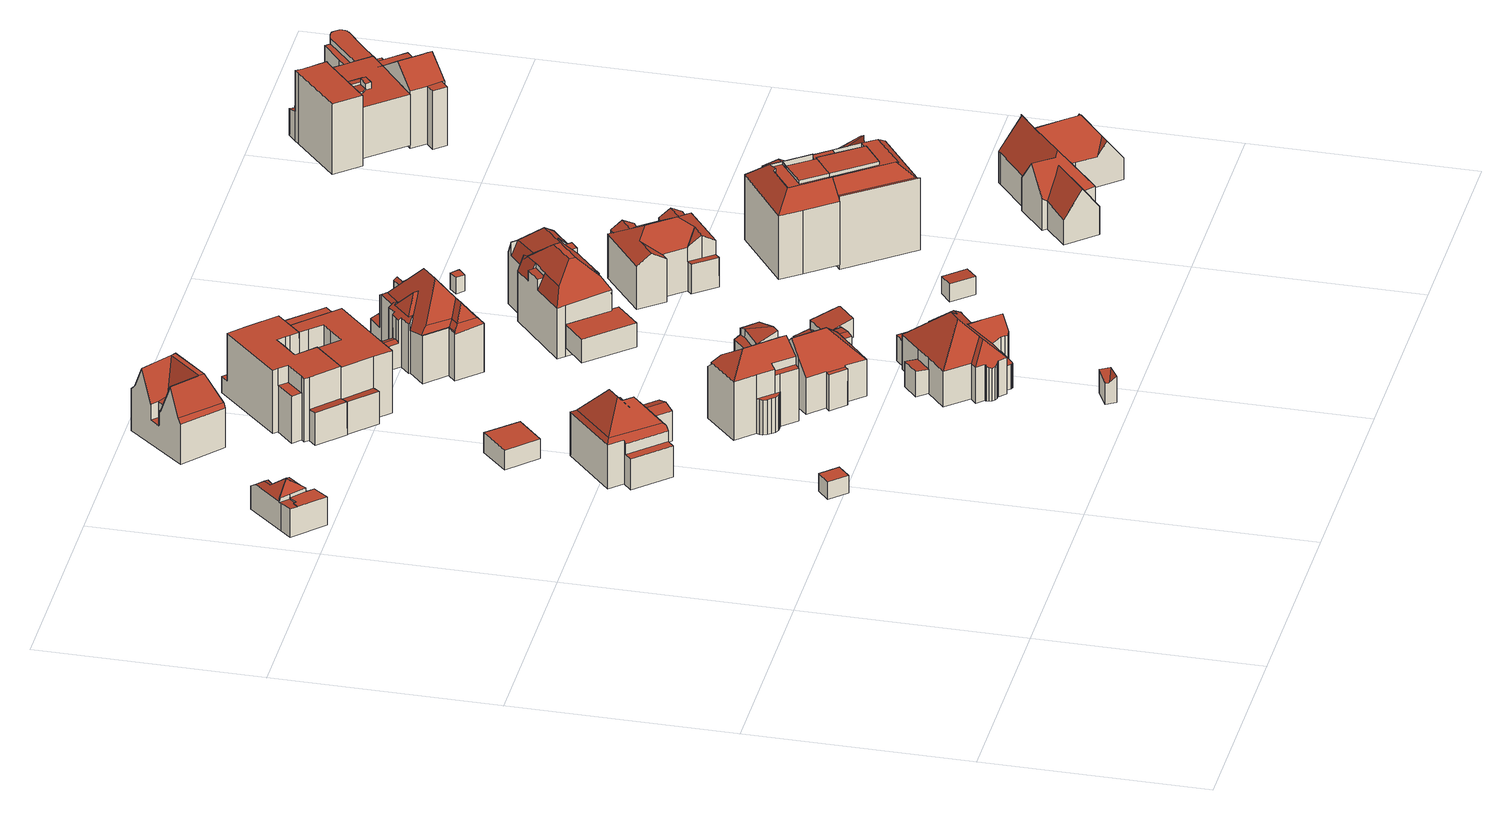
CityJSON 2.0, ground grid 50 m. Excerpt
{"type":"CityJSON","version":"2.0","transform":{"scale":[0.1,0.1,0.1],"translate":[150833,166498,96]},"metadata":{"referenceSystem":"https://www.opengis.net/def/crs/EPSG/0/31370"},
"CityObjects":{
"building1":{"type":"Building","attributes":{"name":"BUILDING","measuredHeight":4.2,"class":"1"},"geometry":[{"type":"MultiSurface","lod":"2","boundaries":[[[0,1,2,3]],[[4,1,0,5]],[[6,3,2,7]],[[7,2,1,4]],[[5,0,3,6]],[[4,5,6,7]]],"semantics":{"surfaces":[{"type":"RoofSurface"},{"type":"WallSurface"},{"type":"GroundSurface"}],"values":[0,1,1,1,1,2]}}]},
"building2":{"type":"Building","attributes":{"name":"BUILDING","measuredHeight":9.73,"class":"1"},"geometry":[{"type":"MultiSurface","lod":"2","boundaries":[[[8,9,10,11,12,13]],[[8,13,14,15]],[[11,16,17,18,19,12]],[[20,21,22,23,24,25,26]],[[27,28,29,10]],[[13,12,19,14]],[[30,31,32,33,34,35,36]],[[11,10,37,16]],[[38,14,19,39]],[[40,31,30,23,22,41]],[[36,35,25,24]],[[42,15,14,38]],[[30,36,24,23]],[[41,22,21,43]],[[44,17,16,45]],[[27,10,9]],[[46,18,17,44]],[[39,19,18,46]],[[28,27,9,20,26,34]],[[47,32,31,40]],[[35,34,26,25]],[[10,29,37]],[[48,33,32,47]],[[43,21,20,9,8,15,42]],[[29,28,34,33,37]],[[45,16,37,33,48]],[[41,43,42,38,39,46,44,45,48,47,40]]],"semantics":{"surfaces":[{"type":"RoofSurface"},{"type":"WallSurface"},{"type":"GroundSurface"}],"values":[0,0,0,0,0,0,0,0,1,1,1,1,1,1,1,1,1,1,1,1,1,1,1,1,1,1,2]}}]},
"building3":{"type":"Building","attributes":{"name":"BUILDING","measuredHeight":10.93,"class":"1"},"geometry":[{"type":"MultiSurface","lod":"2","boundaries":[[[49,50,51,52,53,54]],[[55,56,57,58,59,60]],[[61,62,63,64,65,66,67,68]],[[56,69,70,71,57]],[[72,71,70,63,62]],[[55,73,74,56]],[[73,64,63,74]],[[74,63,70,69]],[[75,76,77,62,61]],[[62,77,72]],[[78,79,80,81]],[[82,50,49,83,84]],[[76,58,57,77]],[[57,71,72,77]],[[56,74,69]],[[85,65,64,86]],[[60,59,50,82]],[[76,75,53,52]],[[87,80,79,88]],[[89,54,53,90]],[[58,76,52,51]],[[91,73,55,92]],[[93,68,67,81,80,87]],[[94,82,84,95]],[[59,58,51,50]],[[96,83,49,54,89]],[[90,53,75,61,68,93]],[[92,55,60,82,94]],[[86,64,73,91]],[[67,66,78,81]],[[88,79,78,66,65,85]],[[95,84,83,96]],[[86,91,92,94,95,96,89,90,93,87,88,85]]],"semantics":{"surfaces":[{"type":"RoofSurface"},{"type":"WallSurface"},{"type":"GroundSurface"}],"values":[0,0,0,0,0,0,0,0,0,0,0,0,0,0,0,1,1,1,1,1,1,1,1,1,1,1,1,1,1,1,1,1,2]}}]},
"building4":{"type":"Building","attributes":{"name":"BUILDING","measuredHeight":4.81,"class":"1"},"geometry":[{"type":"MultiSurface","lod":"2","boundaries":[[[97,98,99,100]],[[101,97,100,102]],[[103,99,98,104]],[[104,98,97,101]],[[102,100,99,103]],[[102,103,104,101]]],"semantics":{"surfaces":[{"type":"RoofSurface"},{"type":"WallSurface"},{"type":"GroundSurface"}],"values":[0,1,1,1,1,2]}}]},
"building5":{"type":"Building","attributes":{"name":"BUILDING","measuredHeight":6.34,"class":"1"},"geometry":[{"type":"MultiSurface","lod":"2","boundaries":[[[105,106,107,108]],[[106,105,109]],[[110,108,107,111]],[[112,109,105,108,110]],[[111,107,106,113]],[[113,106,109,112]],[[110,111,113,112]]],"semantics":{"surfaces":[{"type":"RoofSurface"},{"type":"WallSurface"},{"type":"GroundSurface"}],"values":[0,0,1,1,1,1,2]}}]},
"building6":{"type":"Building","attributes":{"name":"BUILDING","measuredHeight":17.81,"class":"1"},"geometry":[{"type":"MultiSurface","lod":"2","boundaries":[[[114,115,116,117,118,119,120]],[[121,122,123,124]],[[125,126,123,122,127,128]],[[129,130,131,132,133]],[[134,135,136,137,138,139,140,141,142,143]],[[144,145,146,147,148]],[[149,150,118,117,116,151]],[[114,120,152,153,154]],[[127,122,121,155,156,157,158]],[[159,160,161,162]],[[160,163,125,164,165,161]],[[166,143,142,167]],[[125,163,120,119]],[[115,114,144,148]],[[168,121,124,149,151,169]],[[126,125,119,118]],[[170,135,155,121,168]],[[163,160,152,120]],[[171,146,145,154,153,159,162,172]],[[173,133,132,143,166]],[[174,141,140,175]],[[176,116,115,148,147,177]],[[164,125,128]],[[157,156,131,130]],[[177,147,146,171]],[[158,157,130,129]],[[172,162,161,165,178]],[[123,126,118,150]],[[169,151,116,176]],[[175,140,139,179]],[[160,159,153,152]],[[180,137,136,181]],[[156,155,135,134,131]],[[167,142,141,174]],[[124,123,150,149]],[[114,154,145,144]],[[132,131,134,143]],[[178,165,164,128,127,158,129,133,173]],[[181,136,135,170]],[[182,138,137,180]],[[179,139,138,182]],[[168,169,176,177,171,172,178,173,166,167,174,175,179,182,180,181,170]]],"semantics":{"surfaces":[{"type":"RoofSurface"},{"type":"WallSurface"},{"type":"GroundSurface"}],"values":[0,0,0,0,0,0,0,0,0,0,0,1,1,1,1,1,1,1,1,1,1,1,1,1,1,1,1,1,1,1,1,1,1,1,1,1,1,1,1,1,1,2]}}]},
"building7":{"type":"Building","attributes":{"name":"BUILDING","measuredHeight":15.19,"class":"1"},"geometry":[{"type":"MultiSurface","lod":"2","boundaries":[[[183,184,185,186,187,188,189,190]],[[191,192,189,188,193,194,195,196,197,198,199]],[[200,190,189,192,201]],[[198,197,202]],[[200,183,190]],[[203,204,195,194,205,206]],[[186,207,208,187]],[[209,210,211,212]],[[197,196,213,214,215,209,212,216,202]],[[187,208,193,188]],[[217,210,209,215,218]],[[219,204,203,185,184,220]],[[201,192,191]],[[221,214,213,222]],[[223,183,200,224]],[[225,216,212,211,226]],[[226,211,210,217]],[[224,200,201,191,227]],[[193,208,194]],[[228,199,198,202,229]],[[218,215,214,221]],[[222,213,196,195,204,219]],[[207,186,206,205]],[[208,207,205,194]],[[220,184,183,223]],[[186,185,203,206]],[[227,191,199,228]],[[229,202,216,225]],[[222,219,220,223,224,227,228,229,225,226,217,218,221]]],"semantics":{"surfaces":[{"type":"RoofSurface"},{"type":"WallSurface"},{"type":"GroundSurface"}],"values":[0,0,0,0,0,0,0,0,0,0,1,1,1,1,1,1,1,1,1,1,1,1,1,1,1,1,1,1,2]}}]},
"building8":{"type":"Building","attributes":{"name":"BUILDING","measuredHeight":17.12,"class":"1"},"geometry":[{"type":"MultiSurface","lod":"2","boundaries":[[[230,231,232,233]],[[234,235,236,237,238]],[[239,240,241,242]],[[231,243,244,245,232]],[[238,233,232,234]],[[246,230,233,238,237,247]],[[243,248,249,244]],[[234,232,245,250]],[[251,235,234,250,252]],[[251,252,253,254,255,256]],[[244,253,252,250,245]],[[257,254,253,258]],[[259,249,248,260]],[[246,247,241,240]],[[258,253,244,249,259]],[[260,248,243,231,230,246,240,239,236,235,251,256,261]],[[262,255,254,257]],[[261,256,255,262]],[[247,237,242,241]],[[237,236,239,242]],[[260,261,262,257,258,259]]],"semantics":{"surfaces":[{"type":"RoofSurface"},{"type":"WallSurface"},{"type":"GroundSurface"}],"values":[0,0,0,0,0,0,0,0,0,0,0,1,1,1,1,1,1,1,1,1,2]}}]},
"building9":{"type":"Building","attributes":{"name":"BUILDING","measuredHeight":12.57,"class":"1"},"geometry":[{"type":"MultiSurface","lod":"2","boundaries":[[[263,264,265,266,267,268]],[[265,269,270,271,266]],[[272,273,274,275,276,277,278,279,280,281,282,283]],[[284,285,286,287]],[[288,289,290,291,292,293,294,295]],[[296,297,298,299,300,301,302,303]],[[263,304,305,264]],[[306,307,308,309,310,311]],[[269,312,313,270]],[[312,314,315,313]],[[272,316,296,303,317,318,314,312,269,265,264,305,273]],[[274,273,305,304]],[[319,320,321,322,323,324,325,326,327,328]],[[317,303,302,329,330,331,332,333,334]],[[335,282,281,336]],[[337,298,297,294,338]],[[339,323,322,340]],[[341,332,331,342]],[[343,277,276,344]],[[345,275,274,346]],[[347,286,285,348]],[[349,292,291,350]],[[297,296,295,294]],[[351,306,311,352]],[[348,285,284,353]],[[353,284,267,266,354]],[[355,278,277,343]],[[271,270,307,306]],[[346,274,304,356]],[[357,288,316,272,358]],[[359,319,328,360]],[[296,316,288,295]],[[361,263,268,287,362]],[[363,290,289,364]],[[364,289,288,357]],[[362,287,286,347]],[[338,294,293,365]],[[366,329,302,301,367]],[[340,322,321,368]],[[369,279,278,355]],[[318,317,320,319]],[[370,283,282,335]],[[368,321,334,333,371]],[[372,309,315,314,373]],[[270,313,308,307]],[[374,280,279,369]],[[344,276,275,345]],[[342,331,330,375]],[[376,299,298,337]],[[367,301,300,377]],[[371,333,332,341]],[[313,315,309,308]],[[377,300,299,376]],[[375,330,329,366]],[[317,334,321,320]],[[354,266,271,306,351]],[[378,325,324,323,339]],[[350,291,290,363]],[[379,310,309,372]],[[380,327,326,381]],[[358,272,283,370]],[[365,293,292,349]],[[356,304,263,361]],[[360,328,327,380]],[[268,267,284,287]],[[352,311,310,379]],[[381,326,325,378]],[[373,314,318,319,359]],[[336,281,280,374]],[[361,362,347,348,353,354,351,352,379,372,373,359,360,380,381,378,339,340,368,371,341,342,375,366,367,377,376,337,338,365,349,350,363,364,357,358,370,335,336,374,369,355,343,344,345,346,356]]],"semantics":{"surfaces":[{"type":"RoofSurface"},{"type":"WallSurface"},{"type":"GroundSurface"}],"values":[0,0,0,0,0,0,0,0,0,0,0,0,0,0,1,1,1,1,1,1,1,1,1,1,1,1,1,1,1,1,1,1,1,1,1,1,1,1,1,1,1,1,1,1,1,1,1,1,1,1,1,1,1,1,1,1,1,1,1,1,1,1,1,1,1,1,1,1,1,2]}}]},
"building10":{"type":"Building","attributes":{"name":"BUILDING","measuredHeight":15.42,"class":"1"},"geometry":[{"type":"MultiSurface","lod":"2","boundaries":[[[382,383,384,385]],[[386,387,388,389]],[[390,391,392,393,394,395]],[[396,397,398,399]],[[400,401,402,403,404]],[[396,399,405,406]],[[406,405,407,408]],[[409,410,411,412,413,414,415,416,417,418,419,420,421,422,423,424,425,426]],[[427,428,429,430]],[[431,400,415,414,432]],[[433,402,401,434]],[[435,424,423,408,407,393,392,417,416,404,403,436]],[[409,426,382,428,427]],[[434,401,400,431]],[[423,422,406,408]],[[437,389,388,438]],[[412,411,388,387]],[[418,417,392,391]],[[419,418,391,390]],[[439,430,429,385,384,440]],[[438,388,411,410,441]],[[420,419,390,398,397]],[[390,395,399,398]],[[382,385,429,428]],[[395,394,405,399]],[[442,386,389,437]],[[440,384,383,425,424,435]],[[421,420,397,396]],[[436,403,402,433]],[[441,410,409,427,430,439]],[[432,414,413,386,442]],[[413,412,387,386]],[[422,421,396,406]],[[426,425,383,382]],[[394,393,407,405]],[[416,415,400,404]],[[433,434,431,432,442,437,438,441,439,440,435,436]]],"semantics":{"surfaces":[{"type":"RoofSurface"},{"type":"WallSurface"},{"type":"GroundSurface"}],"values":[0,0,0,0,0,0,0,0,0,1,1,1,1,1,1,1,1,1,1,1,1,1,1,1,1,1,1,1,1,1,1,1,1,1,1,1,2]}}]},
"building11":{"type":"Building","attributes":{"name":"BUILDING","measuredHeight":4.22,"class":"1"},"geometry":[{"type":"MultiSurface","lod":"2","boundaries":[[[443,444,445,446]],[[443,446,447,448]],[[449,448,447,450]],[[451,444,443,448,449]],[[452,445,444,451]],[[450,447,446,445,452]],[[450,452,451,449]]],"semantics":{"surfaces":[{"type":"RoofSurface"},{"type":"WallSurface"},{"type":"GroundSurface"}],"values":[0,0,1,1,1,1,2]}}]},
"building12":{"type":"Building","attributes":{"name":"BUILDING","measuredHeight":15.22,"class":"1"},"geometry":[{"type":"MultiSurface","lod":"2","boundaries":[[[453,454,402,455]],[[456,457,458,459,460,461]],[[462,463,464,465]],[[466,467,468,469,470,471,472,473,474,475,476,477,478,479,480,481]],[[482,483,484,485]],[[486,487,488,489]],[[490,392,491,465,464,492,493,494,495]],[[496,497,498,499]],[[475,474,487,486,494]],[[476,475,494,493]],[[500,469,468,501]],[[502,453,455,503]],[[495,494,486,489]],[[504,498,497,505]],[[464,463,492]],[[506,499,498,504]],[[507,496,461,460,508]],[[478,477,463,462]],[[474,473,488,487]],[[503,455,402,509]],[[462,465,491]],[[501,468,467,466,453,502]],[[505,497,496,507]],[[456,461,496,499]],[[473,472,485,484,488]],[[471,470,459,458]],[[510,457,456,499,506]],[[509,402,454,481,480,511]],[[489,488,484,483]],[[511,480,479,392,490,482,485,472,471,458,457,510]],[[479,478,462,491,392]],[[466,481,454,453]],[[477,476,493,492,463]],[[508,460,459,470,469,500]],[[490,495,489,483,482]],[[509,511,510,506,504,505,507,508,500,501,502,503]]],"semantics":{"surfaces":[{"type":"RoofSurface"},{"type":"WallSurface"},{"type":"GroundSurface"}],"values":[0,0,0,0,0,0,0,0,1,1,1,1,1,1,1,1,1,1,1,1,1,1,1,1,1,1,1,1,1,1,1,1,1,1,1,2]}}]},
"building13":{"type":"Building","attributes":{"name":"BUILDING","measuredHeight":4.6,"class":"1"},"geometry":[{"type":"MultiSurface","lod":"2","boundaries":[[[512,513,514,515,516,517,518]],[[519,515,514,520]],[[521,516,515,519]],[[522,518,517,523]],[[523,517,516,521]],[[524,512,518,522]],[[520,514,513,525]],[[525,513,512,524]],[[523,521,519,520,525,524,522]]],"semantics":{"surfaces":[{"type":"RoofSurface"},{"type":"WallSurface"},{"type":"GroundSurface"}],"values":[0,1,1,1,1,1,1,1,2]}}]},
"building14":{"type":"Building","attributes":{"name":"BUILDING","measuredHeight":5.67,"class":"1"},"geometry":[{"type":"MultiSurface","lod":"2","boundaries":[[[526,527,528,529,530,531]],[[532,528,527,533]],[[534,531,530,535]],[[533,527,526,536]],[[537,529,528,532]],[[536,526,531,534]],[[535,530,529,537]],[[536,534,535,537,532,533]]],"semantics":{"surfaces":[{"type":"RoofSurface"},{"type":"WallSurface"},{"type":"GroundSurface"}],"values":[0,1,1,1,1,1,1,2]}}]},
"building15":{"type":"Building","attributes":{"name":"BUILDING","measuredHeight":13.02,"class":"1"},"geometry":[{"type":"MultiSurface","lod":"2","boundaries":[[[538,539,540]],[[541,542,543,544,545,546]],[[538,547,548,539]],[[549,550,551,552]],[[553,554,555,556,557]],[[558,559,560,561]],[[562,563,564,565]],[[566,567,568,569]],[[570,571,572,573,574,575]],[[544,543,576,552,551]],[[577,570,578,579,559,558,557,556,548,547]],[[575,574,563,562]],[[542,561,560,580,576,543]],[[581,582,583,584]],[[553,557,558,561,542,541,585,586,587,588]],[[589,590,566,569]],[[579,578,562,565]],[[570,575,562,578]],[[579,565,564,549,552,580,560,559]],[[576,580,552]],[[549,564,563]],[[582,591,592,593,583]],[[592,591,594,595,596,597]],[[574,598,550,549,563]],[[540,539,548,556,555]],[[599,600,601,602,603,538,540,604,605,606,607,608,609]],[[610,597,596,611]],[[612,545,544,613]],[[603,602,577,547]],[[574,573,598]],[[614,571,570,577,615]],[[616,584,583,593,617]],[[611,596,595,546,545,612]],[[613,544,551,618]],[[585,541,594,591]],[[618,551,550,619]],[[620,572,571,614]],[[621,588,587,581,584,616]],[[604,540,555]],[[586,585,591,582]],[[605,604,555,554]],[[622,607,606,623]],[[623,606,605,554,624]],[[624,554,553,588,621]],[[615,577,602,601,625]],[[538,603,547]],[[617,593,592,597,610]],[[541,546,595,594]],[[609,608,589,569]],[[619,550,598,626]],[[627,590,589,608,607,622]],[[628,567,566,590,627]],[[587,586,582,581]],[[629,600,599,568,567,628]],[[599,609,569,568]],[[625,601,600,629]],[[626,598,573,572,620]],[[629,628,627,622,623,624,621,616,617,610,611,612,613,618,619,626,620,614,615,625]]],"semantics":{"surfaces":[{"type":"RoofSurface"},{"type":"WallSurface"},{"type":"GroundSurface"}],"values":[0,0,0,0,0,0,0,0,0,0,0,0,0,0,0,0,0,0,0,0,0,0,0,0,0,0,1,1,1,1,1,1,1,1,1,1,1,1,1,1,1,1,1,1,1,1,1,1,1,1,1,1,1,1,1,1,1,2]}}]},
"building16":{"type":"Building","attributes":{"name":"BUILDING","measuredHeight":19.75,"class":"1"},"geometry":[{"type":"MultiSurface","lod":"2","boundaries":[[[630,631,632,633,634]],[[635,636,637,638,639,640,641]],[[642,639,638,643,644,645]],[[646,647,648,649,650,651,652]],[[638,637,653,643]],[[643,653,654,655,656,657,658]],[[659,660,661,662,663,664]],[[665,663,645,644,666,667]],[[668,669,670,671,672]],[[673,674,656,675,630]],[[630,676,677,631]],[[637,636,678,679,680,681,682,683,684,685,686,677,676,654,653]],[[687,688,689,690,691,692,693]],[[675,654,676,630]],[[694,685,695,696,682,697]],[[698,640,639,642,660]],[[699,667,666,657,674,700]],[[701,669,635,641,702]],[[679,678,672,671]],[[630,634,673]],[[703,651,650,704]],[[666,644,658,657]],[[704,650,649,705]],[[680,679,671,689,688]],[[684,683,696,695]],[[700,674,673,634,633,706]],[[685,694,686]],[[685,684,695]],[[683,682,696]],[[642,645,662,661]],[[675,656,655]],[[678,636,668,672]],[[664,663,665]],[[707,646,652,708]],[[654,675,655]],[[702,641,640,709]],[[710,692,691,711]],[[660,642,661]],[[712,689,671,670,713]],[[631,677,648,647]],[[657,656,674]],[[714,687,693,715]],[[697,682,681]],[[709,640,698,659,664,665,667,699]],[[644,643,658]],[[645,663,662]],[[636,635,669,668]],[[715,693,692,710]],[[713,670,669,701]],[[660,659,698]],[[708,652,651,703]],[[705,649,648,677,686,694,697,681,680,688,716]],[[632,631,647,646]],[[717,690,689,712]],[[711,691,690,717]],[[706,633,632,646,707]],[[716,688,687,714]],[[702,709,699,700,706,707,708,703,704,705,716,714,715,710,711,717,712,713,701]]],"semantics":{"surfaces":[{"type":"RoofSurface"},{"type":"WallSurface"},{"type":"GroundSurface"}],"values":[0,0,0,0,0,0,0,0,0,0,0,0,0,0,0,0,1,1,1,1,1,1,1,1,1,1,1,1,1,1,1,1,1,1,1,1,1,1,1,1,1,1,1,1,1,1,1,1,1,1,1,1,1,1,1,1,1,2]}}]},
"building17":{"type":"Building","attributes":{"name":"BUILDING","measuredHeight":4.43,"class":"1"},"geometry":[{"type":"MultiSurface","lod":"2","boundaries":[[[718,719,720,721]],[[722,718,721,723]],[[723,721,720,724]],[[724,720,719,725]],[[725,719,718,722]],[[724,725,722,723]]],"semantics":{"surfaces":[{"type":"RoofSurface"},{"type":"WallSurface"},{"type":"GroundSurface"}],"values":[0,1,1,1,1,2]}}]},
"building18":{"type":"Building","attributes":{"name":"BUILDING","measuredHeight":3.88,"class":"1"},"geometry":[{"type":"MultiSurface","lod":"2","boundaries":[[[726,727,728,729]],[[730,729,728,731]],[[731,728,727,732]],[[732,727,726,733]],[[733,726,729,730]],[[733,730,731,732]]],"semantics":{"surfaces":[{"type":"RoofSurface"},{"type":"WallSurface"},{"type":"GroundSurface"}],"values":[0,1,1,1,1,2]}}]},
"building19":{"type":"Building","attributes":{"name":"BUILDING","measuredHeight":12.61,"class":"1"},"geometry":[{"type":"MultiSurface","lod":"2","boundaries":[[[734,735,736,737]],[[738,739,740,741]],[[737,742,743,734]],[[738,744,745,739]],[[746,747,748,749,750]],[[751,752,753,754,755,756]],[[757,758,759,751,756]],[[760,761,754]],[[757,756,755,762,744,738,741,742,737,736]],[[751,759,763,752]],[[755,754,761,764,765,762]],[[766,757,736,767]],[[768,758,757,766]],[[769,742,741,770]],[[771,752,763,772]],[[773,743,742,769]],[[774,735,734,743,773]],[[775,747,746,776]],[[777,762,765,778]],[[779,745,744,780]],[[770,741,740,781]],[[760,754,753]],[[761,760,753,746,750]],[[782,748,747,775]],[[776,746,753,752,771]],[[778,765,764,749,748,782]],[[781,740,739,745,779]],[[767,736,735,774]],[[772,763,759,758,768]],[[780,744,762,777]],[[764,761,750,749]],[[766,767,774,773,769,770,781,779,780,777,778,782,775,776,771,772,768]]],"semantics":{"surfaces":[{"type":"RoofSurface"},{"type":"WallSurface"},{"type":"GroundSurface"}],"values":[0,0,0,0,0,0,0,0,0,0,0,1,1,1,1,1,1,1,1,1,1,1,1,1,1,1,1,1,1,1,1,2]}}]},
"building20":{"type":"Building","attributes":{"name":"BUILDING","measuredHeight":19.54,"class":"1"},"geometry":[{"type":"MultiSurface","lod":"2","boundaries":[[[783,784,785,786,787,788]],[[789,790,791,792,793,794,795]],[[796,784,783,797,798]],[[799,800,801,802,803]],[[787,799,804,805,806,807,808,788]],[[807,806,809,810]],[[811,810,809]],[[784,796,791,790]],[[812,813,814,815]],[[808,807,810,811]],[[789,785,784,790]],[[816,797,783,817]],[[801,800,793,792]],[[803,802,812,815]],[[799,787,795,794]],[[818,788,808,819]],[[799,803,815,814]],[[820,809,806,821]],[[819,808,811,822]],[[804,799,814,813]],[[786,785,789]],[[817,783,788,818]],[[821,806,805,823]],[[823,805,804,813,812,802,801,792,791,796,798,824]],[[787,786,789,795]],[[800,799,794,793]],[[824,798,797,816]],[[822,811,809,820]],[[816,817,818,819,822,820,821,823,824]]],"semantics":{"surfaces":[{"type":"RoofSurface"},{"type":"WallSurface"},{"type":"GroundSurface"}],"values":[0,0,0,0,0,0,0,0,0,0,0,1,1,1,1,1,1,1,1,1,1,1,1,1,1,1,1,1,2]}}]},
"building21":{"type":"Building","attributes":{"name":"BUILDING","measuredHeight":20.26,"class":"1"},"geometry":[{"type":"MultiSurface","lod":"2","boundaries":[[[825,826,827,828,829,830,831,832,805]],[[833,834,835,801,836]],[[837,838,839,840,829,828]],[[841,826,825,842]],[[832,831,843,844]],[[845,837,828,827,846,847,792]],[[848,849,850,839]],[[851,852,853,854]],[[839,838,796,848]],[[845,796,838,837]],[[834,833,846,853,852,841]],[[855,843,831,856]],[[857,849,848,796,845,792,801,835,842,825,805,858]],[[836,801,792,847]],[[846,827,854,853]],[[835,834,841,842]],[[856,831,830,829,859]],[[839,850,840]],[[833,836,847,846]],[[860,840,850,849,857]],[[858,805,832,861]],[[862,844,843,855]],[[826,841,852,851]],[[859,829,840,860]],[[861,832,844,862]],[[827,826,851,854]],[[857,858,861,862,855,856,859,860]]],"semantics":{"surfaces":[{"type":"RoofSurface"},{"type":"WallSurface"},{"type":"GroundSurface"}],"values":[0,0,0,0,0,0,0,0,0,0,1,1,1,1,1,1,1,1,1,1,1,1,1,1,1,1,2]}}]},
"building22":{"type":"Building","attributes":{"name":"BUILDING","measuredHeight":14.62,"class":"1"},"geometry":[{"type":"MultiSurface","lod":"2","boundaries":[[[863,864,865,866,867,868]],[[869,867,866]],[[870,871,872,864,863,873]],[[874,875,876,877]],[[878,879,880]],[[865,880,879,881,882,869,866]],[[883,884,885,864]],[[876,886,887,877]],[[864,885,888,878,880,865]],[[889,890,883,864,872,891,892]],[[874,877,887,884,883,890,893,894]],[[890,889,895,893]],[[896,874,894,897]],[[898,887,886,899]],[[899,886,876,875,900]],[[901,867,869,882,902]],[[903,881,879,878,888,904]],[[905,873,863,906]],[[907,891,872,871,908]],[[909,892,891,907]],[[910,895,889,911]],[[897,894,893,895,910]],[[912,884,887,898]],[[913,885,884,912]],[[914,870,873,905]],[[915,868,867,901]],[[904,888,885,913]],[[902,882,881,903]],[[911,889,892,909]],[[900,875,874,896]],[[906,863,868,915]],[[908,871,870,914]],[[900,896,897,910,911,909,907,908,914,905,906,915,901,902,903,904,913,912,898,899]]],"semantics":{"surfaces":[{"type":"RoofSurface"},{"type":"WallSurface"},{"type":"GroundSurface"}],"values":[0,0,0,0,0,0,0,0,0,0,0,0,1,1,1,1,1,1,1,1,1,1,1,1,1,1,1,1,1,1,1,1,2]}}]},
"building23":{"type":"Building","attributes":{"name":"BUILDING","measuredHeight":17.07,"class":"1"},"geometry":[{"type":"MultiSurface","lod":"2","boundaries":[[[916,917,918,919,920,921,922,923]],[[924,925,926,927]],[[928,929,930,931,932,933,934,935]],[[936,927,926,937]],[[938,923,922,939]],[[937,926,916,923,938]],[[940,933,932,941]],[[935,934,918,917]],[[928,935,917,925,924]],[[939,922,921,942]],[[943,930,929,944]],[[945,931,930,943]],[[941,932,931,945]],[[944,929,928,924,946]],[[942,921,920,947]],[[947,920,919,948]],[[946,924,927,936]],[[948,919,918,934,933,940]],[[917,916,926,925]],[[943,944,946,936,937,938,939,942,947,948,940,941,945]]],"semantics":{"surfaces":[{"type":"RoofSurface"},{"type":"WallSurface"},{"type":"GroundSurface"}],"values":[0,0,0,1,1,1,1,1,1,1,1,1,1,1,1,1,1,1,1,2]}}]},
"building24":{"type":"Building","attributes":{"name":"BUILDING","measuredHeight":14.28,"class":"1"},"geometry":[{"type":"MultiSurface","lod":"2","boundaries":[[[949,950,951]],[[952,949,953]],[[950,949,952]],[[954,955,956,957,958,959,960,961,962,963,964,965,966,967,968,969,970,971,972,973,974,975,976,977,978]],[[979,980,981,982,983,984,985,986,987,988,989,990,991,992,993,994,995,996,997,998,999,1000,1001]],[[1002,1003,1004,1005]],[[1006,1007,1008,1009,1010,1011,1012,1013,1014,1015,1016,1017,1018,1019,1020,1021,1022,1023,1024,1025,1026,1027]],[[1028,949,1029]],[[949,951,1030]],[[949,1030,1029]],[[1031,1032,1033,1034,1035]],[[1036,1037,1038,1039,1040]],[[1041,1042,1043,1044,1045,1046,1047]],[[949,1048,1049]],[[1050,1051,1052,1053,1054]],[[949,1049,1055]],[[1056,949,1028]],[[949,1057,1048]],[[1058,1059,1060,1061,1062]],[[949,1056,1057]],[[953,949,1055]],[[1063,980,979,1012,1011,1064]],[[1057,1056,975,974]],[[1065,998,997,1066]],[[1067,996,995,1068]],[[1044,1043,957,956,952]],[[1069,966,965,1070]],[[1071,991,990,1072]],[[1048,1057,974,973]],[[1047,1046,1055,971,970]],[[1073,1007,1006,1059,1058,1020,1019,1074]],[[1075,983,982,1076]],[[1066,997,996,1067]],[[1077,993,992,1078]],[[1004,1003,1024,1023,1038]],[[1079,963,962,1080]],[[1061,1060,1051,1050,1036]],[[950,952,956,955]],[[1081,961,960,1082]],[[1083,988,987,1084]],[[1062,1061,1036,1040]],[[1053,1052,1026,1025]],[[1055,1049,972,971]],[[1002,1005,1037,1054,1053]],[[1070,965,964,1085]],[[1041,1047,970,969]],[[1086,989,988,1083]],[[1087,1018,1017,968,967,1088]],[[1058,1062,1040,1021,1020]],[[1089,1010,1009,1090]],[[1091,999,998,1065]],[[1030,951,954,978]],[[1078,992,991,1071]],[[1056,1028,976,975]],[[1028,1029,977,976]],[[1029,1030,978,977]],[[1084,987,986,1092]],[[1080,962,961,1081]],[[1085,964,963,1079]],[[1039,1038,1023,1022]],[[1088,967,966,1069]],[[1034,1033,960,959]],[[1013,1012,979,1001]],[[959,958,1042,1015,1014,1034]],[[1017,1016,1041,969,968]],[[1093,984,983,1075]],[[951,950,955,954]],[[1040,1039,1022,1021]],[[1046,1045,953,1055]],[[1068,995,994,1094]],[[1064,1011,1010,1089]],[[1003,1002,1053,1025,1024]],[[1095,1032,1031,1096]],[[1037,1036,1050,1054]],[[1090,1009,1008,1097]],[[1098,981,980,1063]],[[1097,1008,1007,1073]],[[1052,1051,1027,1026]],[[1043,1042,958,957]],[[1099,985,984,1093]],[[1072,990,989,1086]],[[1005,1004,1038,1037]],[[1034,1014,1013,1001,1035]],[[1082,960,1033,1032,1095]],[[1094,994,993,1077]],[[1096,1031,1000,999,1091]],[[1076,982,981,1098]],[[1092,986,985,1099]],[[1074,1019,1018,1087]],[[1045,1044,952,953]],[[1001,1000,1031,1035]],[[1060,1059,1006,1027,1051]],[[1016,1015,1042,1041]],[[1049,1048,973,972]],[[1097,1073,1074,1087,1088,1069,1070,1085,1079,1080,1081,1082,1095,1096,1091,1065,1066,1067,1068,1094,1077,1078,1071,1072,1086,1083,1084,1092,1099,1093,1075,1076,1098,1063,1064,1089,1090]]],"semantics":{"surfaces":[{"type":"RoofSurface"},{"type":"WallSurface"},{"type":"GroundSurface"}],"values":[0,0,0,0,0,0,0,0,0,0,0,0,0,0,0,0,0,0,0,0,0,1,1,1,1,1,1,1,1,1,1,1,1,1,1,1,1,1,1,1,1,1,1,1,1,1,1,1,1,1,1,1,1,1,1,1,1,1,1,1,1,1,1,1,1,1,1,1,1,1,1,1,1,1,1,1,1,1,1,1,1,1,1,1,1,1,1,1,1,1,1,1,1,1,2]}}]},
"building25":{"type":"Building","attributes":{"name":"BUILDING","measuredHeight":18.25,"class":"1"},"geometry":[{"type":"MultiSurface","lod":"2","boundaries":[[[1100,1101,1102,1103]],[[1104,1105,1106,1107]],[[1108,1109,1100,1103,1110,1111,1112]],[[1113,1114,1115,1116,1117]],[[1118,1010,1108,1112,1119,1120,1121]],[[1122,1118,1121,1123,1124]],[[1125,1118,1122,1106,1105,1126]],[[1127,1100,1109,1128]],[[1128,1109,1108,1010,1129]],[[1124,1123,1114,1113,1107]],[[1130,1110,1103,1131]],[[1132,1111,1110,1130]],[[1122,1124,1107,1106]],[[1133,1119,1112,1111,1132]],[[1134,1101,1100,1127]],[[1135,1120,1119,1133]],[[1126,1105,1104,1117,1116,1136]],[[1129,1010,1118,1125]],[[1137,1115,1114,1123,1121,1120,1135]],[[1136,1116,1115,1137]],[[1131,1103,1102,1138]],[[1104,1107,1113,1117]],[[1138,1102,1101,1134]],[[1128,1129,1125,1126,1136,1137,1135,1133,1132,1130,1131,1138,1134,1127]]],"semantics":{"surfaces":[{"type":"RoofSurface"},{"type":"WallSurface"},{"type":"GroundSurface"}],"values":[0,0,0,0,0,0,1,1,1,1,1,1,1,1,1,1,1,1,1,1,1,1,1,2]}}]}
},
"vertices":[
[352,464,128],[380,490,128],[346,526,128],[318,500,128],[380,490,86],[352,464,86],[318,500,86],[346,526,86],
[88,1657,103],[32,1594,103],[77,1590,133],[78,1590,133],[76,1624,113],[89,1639,113],[130,1640,90],[99,1670,90],[122,1594,108],[111,1602,108],[128,1619,89],[119,1628,88],[32,1594,101],[29,1590,101],[8,1566,103],[21,1553,102],[32,1564,101],[36,1560,101],[51,1577,100],[32,1594,111],[51,1577,111],[84,1550,111],[21,1553,104],[73,1502,102],[100,1536,101],[84,1550,102],[51,1577,103],[36,1560,104],[32,1564,104],[84,1550,108],[130,1640,35],[119,1628,35],[73,1502,35],[8,1566,35],[99,1670,35],[29,1590,35],[111,1602,35],[122,1594,35],[128,1619,35],[100,1536,35],[84,1550,35],
[538,893,136],[477,958,136],[467,948,131],[481,928,130],[472,925,128],[520,875,128],[500,980,158],[482,981,169],[449,949,169],[467,948,158],[477,958,158],[496,976,158],[404,861,164],[404,869,169],[319,963,171],[306,963,162],[333,934,162],[328,929,156],[397,855,156],[402,860,163],[412,983,230],[387,960,230],[387,951,222],[407,930,222],[419,1067,160],[415,1053,169],[472,925,164],[481,928,160],[467,928,170],[328,929,130],[314,916,130],[383,842,130],[397,855,130],[496,976,128],[558,911,127],[509,962,128],[333,934,55],[306,963,55],[383,842,55],[314,916,55],[520,875,55],[472,925,55],[419,1067,55],[500,980,55],[402,860,55],[496,976,55],[509,962,55],[558,911,55],
[433,1134,77],[489,1189,78],[430,1253,78],[372,1195,77],[433,1134,30],[372,1195,30],[430,1253,30],[489,1189,30],
[823,20,130],[871,28,138],[859,49,138],[819,28,130],[831,6,143],[819,28,80],[859,49,80],[831,6,80],[871,28,80],
[704,754,176],[678,782,175],[676,779,177],[674,778,178],[684,765,178],[699,736,183],[704,740,180],[558,754,192],[632,751,228],[634,797,206],[623,816,191],[699,736,202],[684,765,195],[703,675,228],[732,700,202],[672,648,180],[633,691,180],[624,682,177],[633,672,177],[663,640,177],[624,682,134],[595,714,134],[594,707,134],[592,700,134],[596,691,134],[603,683,134],[609,676,134],[618,672,134],[626,672,134],[633,672,134],[704,754,133],[748,795,132],[747,796,132],[722,823,117],[678,782,118],[623,816,187],[634,797,192],[633,825,175],[748,773,183],[758,785,182],[748,795,175],[595,714,192],[624,682,192],[633,691,200],[672,648,200],[758,785,198],[748,773,203],[747,713,218],[788,752,199],[704,740,202],[732,700,218],[737,704,218],[633,672,50],[626,672,50],[558,754,50],[633,825,50],[595,714,50],[747,796,50],[788,752,50],[663,640,50],[618,672,50],[609,676,50],[676,779,50],[722,823,50],[737,704,50],[603,683,50],[592,700,50],[594,707,50],[596,691,50],
[769,676,186],[766,673,185],[764,675,183],[759,670,183],[758,645,200],[751,639,200],[751,626,209],[769,642,209],[798,639,164],[788,622,185],[730,661,200],[737,667,190],[731,699,172],[686,660,234],[743,600,233],[827,596,173],[833,602,164],[801,642,187],[798,639,188],[739,513,171],[764,675,166],[737,704,165],[738,686,177],[759,670,173],[738,686,187],[737,667,199],[673,583,169],[665,576,169],[695,544,169],[703,551,169],[663,640,202],[641,619,170],[674,584,171],[704,552,171],[665,576,82],[674,584,82],[737,704,82],[766,673,82],[641,619,82],[663,640,82],[769,676,82],[801,642,82],[704,552,82],[695,544,82],[798,639,82],[833,602,82],[739,513,82],
[317,1911,106],[295,1884,185],[349,1836,185],[347,1881,112],[415,1910,185],[358,1959,181],[339,1936,108],[353,1923,109],[372,1908,112],[339,1936,70],[320,1914,70],[334,1902,70],[353,1923,70],[279,1864,121],[362,1787,119],[358,1827,185],[320,1914,106],[334,1902,109],[272,1857,110],[357,1782,110],[425,1902,185],[372,1977,127],[466,1907,117],[472,1909,111],[405,1968,111],[403,1966,115],[380,1986,115],[405,1968,14],[472,1909,14],[357,1782,14],[272,1857,14],[380,1986,14],[403,1966,14],
[743,353,161],[842,345,230],[865,365,230],[871,468,158],[823,425,159],[789,394,160],[912,361,197],[915,415,160],[875,464,158],[822,236,163],[826,287,197],[772,291,162],[787,275,162],[786,273,161],[785,270,159],[786,266,156],[788,259,154],[793,254,155],[800,252,158],[804,251,161],[807,251,162],[823,425,133],[804,448,136],[769,417,136],[789,394,133],[833,245,133],[843,232,134],[845,231,134],[848,230,134],[851,231,134],[882,257,134],[889,263,134],[875,279,135],[875,279,160],[889,263,169],[894,257,169],[898,252,169],[901,251,170],[905,251,173],[927,269,201],[873,332,201],[786,303,161],[839,298,197],[875,464,135],[915,415,135],[930,426,136],[938,418,136],[951,429,137],[901,487,136],[925,372,197],[930,426,160],[980,370,160],[938,418,160],[833,245,162],[927,323,159],[967,360,161],[967,360,133],[927,323,134],[941,307,135],[947,313,135],[974,338,134],[975,339,134],[976,341,134],[977,343,133],[977,346,133],[976,348,133],[947,287,175],[948,290,172],[948,293,173],[948,296,168],[946,300,167],[941,307,167],[804,251,75],[800,252,75],[894,257,75],[889,263,75],[974,338,75],[947,313,75],[948,296,75],[948,293,75],[785,270,75],[786,273,75],[787,275,75],[772,291,75],[769,417,75],[804,448,75],[851,231,75],[848,230,75],[875,464,75],[901,487,75],[823,425,75],[871,468,75],[786,266,75],[786,303,75],[833,245,75],[822,236,75],[967,360,75],[976,348,75],[743,353,75],[789,394,75],[845,231,75],[843,232,75],[882,257,75],[947,287,75],[905,251,75],[941,307,75],[788,259,75],[807,251,75],[946,300,75],[938,418,75],[980,370,75],[793,254,75],[948,290,75],[898,252,75],[901,251,75],[976,341,75],[951,429,75],[977,346,75],[977,343,75],
[599,1792,124],[654,1737,124],[667,1751,127],[613,1806,127],[432,1638,120],[469,1675,119],[452,1692,119],[414,1655,120],[543,1702,121],[512,1671,122],[551,1632,122],[582,1664,120],[567,1679,120],[557,1689,120],[575,1705,90],[560,1719,91],[543,1702,91],[557,1689,90],[433,1622,82],[417,1606,86],[472,1551,86],[488,1567,83],[488,1568,83],[567,1679,85],[584,1696,85],[582,1664,84],[599,1681,84],[565,1825,160],[443,1701,160],[452,1692,160],[469,1675,160],[432,1638,160],[425,1631,160],[433,1622,160],[488,1568,160],[551,1632,161],[512,1671,160],[543,1702,161],[560,1719,161],[575,1705,161],[584,1696,161],[599,1681,161],[653,1736,161],[654,1737,161],[599,1792,161],[565,1825,45],[599,1792,45],[613,1806,46],[579,1840,45],[433,1622,7],[425,1631,7],[472,1551,7],[417,1606,7],[653,1736,7],[488,1567,7],[414,1655,7],[452,1692,7],[579,1840,7],[667,1751,7],[443,1701,7],[432,1638,7],
[918,594,120],[938,612,116],[910,640,116],[891,623,120],[879,611,116],[907,583,116],[907,583,78],[879,611,78],[938,612,78],[910,640,78],
[543,1511,83],[487,1567,82],[527,1495,87],[667,1751,131],[653,1736,131],[624,1707,132],[714,1617,131],[757,1660,130],[747,1670,130],[572,1611,127],[590,1593,127],[608,1612,122],[591,1629,122],[543,1511,159],[574,1480,159],[575,1479,159],[620,1524,159],[714,1617,159],[624,1707,160],[600,1682,160],[617,1665,160],[642,1639,159],[624,1621,159],[593,1590,159],[590,1593,159],[572,1611,159],[551,1632,159],[488,1567,159],[487,1567,159],[582,1663,85],[598,1647,86],[617,1665,86],[600,1682,85],[624,1621,92],[642,1639,92],[617,1665,89],[598,1647,90],[582,1663,120],[572,1611,122],[590,1593,122],[593,1590,122],[624,1621,120],[598,1647,120],[747,1670,44],[757,1681,45],[678,1761,45],[667,1751,43],[620,1524,8],[575,1479,8],[543,1511,8],[527,1495,8],[678,1761,8],[757,1681,8],[667,1751,8],[747,1670,8],[757,1660,8],[472,1551,8],[653,1736,8],[488,1567,8],
[969,594,121],[1008,629,121],[1009,631,121],[1010,634,120],[970,685,104],[922,642,105],[946,617,113],[1010,634,75],[1009,631,75],[970,685,75],[946,617,75],[922,642,75],[969,594,75],[1008,629,75],
[849,1174,100],[797,1129,101],[884,1032,101],[940,1083,100],[927,1098,100],[922,1094,100],[884,1032,44],[797,1129,44],[922,1094,44],[927,1098,44],[849,1174,44],[940,1083,44],
[752,1484,134],[791,1482,170],[792,1523,134],[880,1527,121],[879,1506,130],[895,1519,134],[895,1530,128],[910,1544,128],[905,1551,121],[752,1476,127],[799,1475,170],[780,1346,134],[774,1330,126],[938,1484,128],[928,1483,133],[837,1560,127],[799,1526,127],[798,1520,129],[800,1514,133],[837,1549,133],[837,1548,134],[834,1471,204],[878,1469,164],[879,1502,134],[766,1396,134],[748,1381,134],[782,1380,165],[799,1396,164],[733,1545,69],[723,1536,65],[752,1505,67],[762,1514,70],[702,1445,124],[700,1443,125],[743,1398,124],[726,1381,124],[730,1382,124],[747,1397,124],[895,1518,134],[736,1477,112],[724,1442,135],[800,1439,204],[894,1485,165],[843,1566,43],[856,1552,49],[884,1579,49],[872,1592,44],[866,1542,121],[856,1552,121],[843,1566,121],[838,1562,126],[772,1523,66],[742,1554,66],[866,1542,51],[896,1567,51],[889,1575,50],[880,1527,48],[905,1551,49],[896,1560,51],[900,1563,51],[726,1381,121],[752,1505,123],[755,1501,127],[733,1480,127],[736,1477,130],[752,1476,139],[798,1520,138],[799,1526,135],[791,1535,127],[775,1519,127],[772,1523,123],[762,1514,123],[900,1563,9],[896,1560,9],[910,1544,9],[895,1530,9],[700,1443,9],[736,1477,9],[872,1592,9],[889,1575,9],[938,1484,9],[774,1330,9],[743,1398,9],[838,1562,9],[775,1519,9],[791,1535,9],[799,1526,9],[733,1480,9],[726,1381,9],[742,1554,9],[723,1536,9],[755,1501,9],
[1025,1316,179],[1065,1272,179],[1060,1297,148],[1026,1336,147],[1015,1327,179],[922,1094,150],[927,1119,178],[922,1170,219],[912,1181,219],[866,1192,179],[836,1189,144],[849,1174,145],[910,1232,180],[962,1225,219],[967,1282,180],[942,1259,181],[1060,1297,60],[1065,1272,59],[1097,1256,60],[1100,1258,60],[1098,1260,60],[1116,1277,61],[1081,1315,60],[971,1214,219],[972,1214,219],[979,1273,173],[978,1278,171],[974,1291,166],[967,1282,178],[899,1245,169],[907,1236,169],[910,1232,170],[942,1259,170],[938,1263,169],[930,1272,169],[930,1272,143],[974,1291,177],[963,1302,143],[927,1119,175],[922,1094,140],[927,1098,140],[961,1129,140],[950,1141,178],[1015,1327,146],[974,1291,145],[979,1273,181],[1022,1259,219],[1097,1256,167],[950,1141,179],[961,1129,162],[1011,1179,166],[1024,1190,166],[1015,1199,178],[1001,1214,199],[1019,1229,199],[1032,1214,179],[1040,1205,166],[1023,1164,89],[1011,1179,87],[961,1129,88],[969,1118,90],[986,1117,91],[990,1119,91],[1023,1150,90],[1040,1205,179],[1019,1229,179],[1001,1214,178],[1024,1190,178],[899,1245,143],[963,1302,22],[974,1291,22],[922,1094,22],[849,1174,22],[1116,1277,22],[1098,1260,22],[1100,1258,22],[1026,1336,22],[1060,1297,22],[1081,1315,22],[836,1189,22],[990,1119,22],[986,1117,22],[961,1129,22],[927,1098,22],[1023,1164,22],[1023,1150,22],[1011,1179,22],[969,1118,22],
[1248,417,98],[1209,462,97],[1180,438,99],[1220,392,100],[1248,417,56],[1220,392,56],[1180,438,56],[1209,462,56],
[1047,1463,67],[1031,1447,67],[1045,1432,67],[1063,1448,67],[1063,1448,28],[1045,1432,28],[1031,1447,28],[1047,1463,28],
[1207,1136,143],[1190,1157,127],[1179,1148,127],[1177,1112,143],[1247,1026,143],[1276,1049,143],[1258,1071,127],[1249,1065,126],[1215,1108,127],[1224,1115,128],[1280,1021,128],[1292,1029,128],[1157,986,93],[1146,977,94],[1186,927,94],[1196,936,94],[1177,961,93],[1127,1081,148],[1121,1032,125],[1157,986,127],[1205,983,148],[1209,1019,165],[1162,1077,165],[1170,1158,128],[1063,1073,126],[1084,1046,148],[1157,986,128],[1177,961,148],[1289,1009,128],[1105,1019,126],[1196,936,127],[1197,936,127],[1170,1158,22],[1179,1148,22],[1063,1073,22],[1215,1108,22],[1249,1065,22],[1121,1032,22],[1105,1019,22],[1224,1115,22],[1190,1157,22],[1146,977,22],[1157,986,22],[1289,1009,22],[1197,936,22],[1292,1029,22],[1280,1021,22],[1258,1071,22],[1186,927,22],
[1232,811,182],[1286,804,219],[1343,847,219],[1346,843,224],[1364,861,221],[1372,915,184],[1346,843,212],[1294,803,211],[1352,728,212],[1358,733,212],[1317,787,212],[1383,838,213],[1364,861,213],[1347,724,219],[1265,768,182],[1316,701,182],[1383,838,220],[1317,787,220],[1358,733,220],[1409,771,220],[1368,826,220],[1425,783,220],[1456,806,183],[1431,837,184],[1395,841,209],[1400,879,184],[1444,846,184],[1407,851,210],[1411,887,185],[1409,771,197],[1425,783,197],[1383,838,197],[1368,826,197],[1265,768,28],[1232,811,28],[1372,915,28],[1400,879,28],[1444,846,28],[1431,837,28],[1411,887,28],[1456,806,28],[1316,701,28],
[1430,787,214],[1458,749,215],[1500,698,213],[1523,667,213],[1566,662,184],[1538,700,184],[1537,701,209],[1506,742,183],[1480,683,220],[1440,735,221],[1412,773,221],[1427,643,220],[1444,606,212],[1435,609,219],[1429,566,190],[1427,556,183],[1440,735,212],[1412,773,211],[1548,709,200],[1518,750,183],[1351,727,212],[1480,683,212],[1427,643,212],[1324,707,191],[1316,701,194],[1427,556,192],[1458,749,197],[1440,735,198],[1480,683,198],[1500,698,197],[1548,709,18],[1537,701,18],[1316,701,18],[1456,806,18],[1566,662,18],[1427,556,18],[1506,742,18],[1518,750,18],
[1746,363,116],[1670,371,193],[1741,288,193],[1786,285,151],[1790,333,107],[1780,324,125],[1811,308,151],[1736,413,180],[1719,397,178],[1711,406,194],[1766,379,115],[1519,309,115],[1466,262,107],[1495,229,169],[1575,297,169],[1703,245,120],[1718,227,151],[1737,243,151],[1744,198,99],[1836,279,101],[1593,304,193],[1586,223,121],[1664,290,121],[1521,199,115],[1570,242,117],[1670,283,121],[1585,371,123],[1582,305,183],[1675,447,123],[1670,443,123],[1546,348,184],[1511,318,123],[1579,377,126],[1519,309,47],[1511,318,47],[1570,242,47],[1521,199,47],[1466,262,47],[1790,333,47],[1836,279,47],[1744,198,47],[1670,283,47],[1766,379,47],[1746,363,47],[1675,447,47],[1719,397,47],[1670,443,47],[1579,377,47],[1585,371,47],[1586,223,47],[1664,290,47],[1736,413,47],[1780,324,47],
[1587,1911,84],[1567,1892,92],[1605,1851,92],[1611,1857,90],[1624,1869,85],[1613,1882,85],[1619,1887,82],[1593,1916,82],[1556,1906,92],[1567,1892,89],[1587,1911,83],[1576,1923,86],[1556,1906,192],[1547,1897,191],[1444,1803,191],[1491,1749,191],[1498,1756,191],[1596,1844,191],[1605,1851,191],[1567,1892,191],[1576,1923,21],[1587,1911,21],[1593,1916,21],[1619,1887,21],[1596,1844,21],[1498,1756,21],[1613,1882,21],[1444,1803,21],[1547,1897,21],[1491,1749,21],[1556,1906,21],[1624,1869,21],[1611,1857,21],
[1652,1855,95],[1656,1832,93],[1665,1840,93],[1646,1833,93],[1638,1844,93],[1665,1840,88],[1656,1832,88],[1646,1833,88],[1650,1829,88],[1643,1822,88],[1651,1813,88],[1683,1842,88],[1680,1846,88],[1680,1862,88],[1670,1872,88],[1662,1882,88],[1649,1883,88],[1645,1886,88],[1624,1869,88],[1612,1858,88],[1616,1854,88],[1623,1860,88],[1629,1854,88],[1630,1862,88],[1639,1870,88],[1648,1878,88],[1659,1877,88],[1667,1868,88],[1675,1859,88],[1674,1848,88],[1687,1771,165],[1722,1801,165],[1768,1840,165],[1770,1842,165],[1772,1845,165],[1773,1846,165],[1774,1847,165],[1775,1850,165],[1775,1853,165],[1775,1857,165],[1774,1860,165],[1773,1863,165],[1772,1866,165],[1769,1870,165],[1765,1873,165],[1762,1876,165],[1757,1877,165],[1752,1877,165],[1747,1876,165],[1745,1875,165],[1742,1874,165],[1740,1874,165],[1660,1803,165],[1558,1758,178],[1567,1748,178],[1585,1764,178],[1577,1773,178],[1526,1781,163],[1498,1756,162],[1491,1749,162],[1563,1665,162],[1656,1744,165],[1670,1757,165],[1687,1771,166],[1660,1803,166],[1651,1813,166],[1643,1822,166],[1616,1854,166],[1612,1858,166],[1611,1857,166],[1596,1844,165],[1561,1812,164],[1566,1807,164],[1596,1774,164],[1585,1764,164],[1567,1748,163],[1558,1758,163],[1545,1760,163],[1531,1776,163],[1667,1868,93],[1675,1859,93],[1674,1848,93],[1740,1874,150],[1731,1884,150],[1683,1842,150],[1651,1813,150],[1660,1803,151],[1555,1797,170],[1577,1773,169],[1585,1764,168],[1596,1774,168],[1566,1807,169],[1616,1854,126],[1643,1822,125],[1650,1829,125],[1646,1833,125],[1638,1844,125],[1629,1854,125],[1623,1860,125],[1639,1870,93],[1630,1862,93],[1555,1797,164],[1531,1776,168],[1545,1760,167],[1558,1758,166],[1577,1773,163],[1629,1854,93],[1659,1877,93],[1648,1878,93],[1561,1812,182],[1526,1781,181],[1531,1776,180],[1555,1797,180],[1566,1807,180],[1722,1801,39],[1670,1757,39],[1745,1875,39],[1747,1876,39],[1752,1877,39],[1757,1877,39],[1645,1886,39],[1649,1883,39],[1772,1866,39],[1773,1863,39],[1498,1756,39],[1596,1844,39],[1772,1845,39],[1770,1842,39],[1765,1873,39],[1769,1870,39],[1670,1872,39],[1680,1862,39],[1680,1846,39],[1683,1842,39],[1775,1857,39],[1775,1853,39],[1662,1882,39],[1774,1860,39],[1611,1857,39],[1624,1869,39],[1656,1744,39],[1563,1665,39],[1742,1874,39],[1775,1850,39],[1773,1846,39],[1762,1876,39],[1731,1884,39],[1740,1874,39],[1491,1749,39],[1768,1840,39],[1774,1847,39],
[1588,1635,171],[1570,1619,172],[1592,1593,172],[1611,1609,172],[1750,1768,125],[1722,1801,125],[1687,1771,126],[1715,1739,125],[1605,1701,213],[1563,1665,170],[1614,1604,171],[1623,1611,179],[1657,1640,213],[1715,1739,100],[1739,1710,100],[1746,1716,100],[1775,1740,99],[1750,1768,99],[1670,1757,152],[1670,1652,201],[1694,1672,178],[1723,1696,152],[1687,1771,151],[1739,1710,152],[1715,1739,151],[1670,1757,31],[1722,1801,31],[1588,1635,31],[1563,1665,31],[1656,1744,31],[1614,1604,31],[1611,1609,31],[1623,1611,31],[1670,1652,31],[1570,1619,31],[1694,1672,31],[1775,1740,31],[1746,1716,31],[1592,1593,31]
]}
